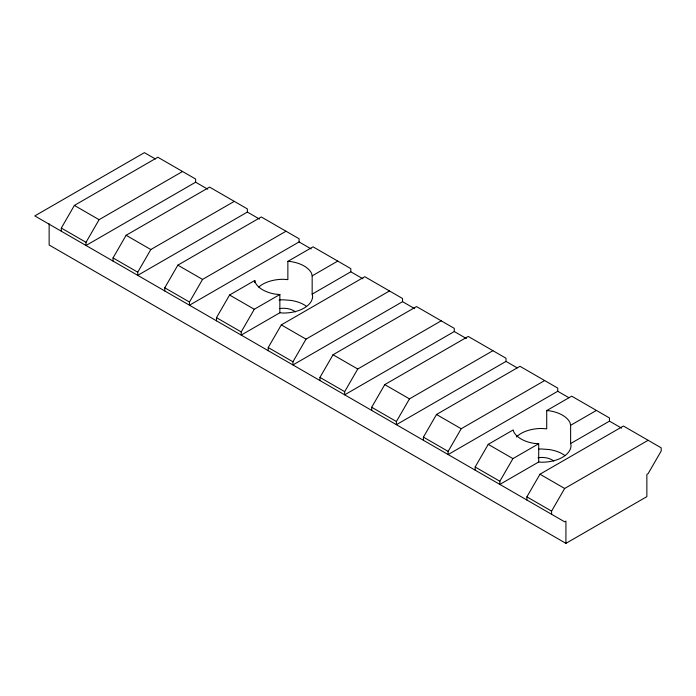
<?xml version="1.0" encoding="UTF-8"?>
<svg xmlns="http://www.w3.org/2000/svg" width="696" height="696" viewBox="0 0 696 696"><rect width="100%" height="100%" fill="white"/><g stroke="black" fill="none" stroke-linecap="round" stroke-linejoin="round"><path stroke-width="1.04" d="M61.309 231.229L61.309 228.062L74.385 205.416L157.844 157.235L195.628 179.046L195.628 182.204L86.017 245.488L86.017 242.33L99.084 219.684L182.552 171.494M113.039 261.096L113.039 257.929L126.115 235.283L209.574 187.102L247.358 208.913L247.358 212.071L137.747 275.355L137.747 272.188L150.823 249.542L234.282 201.361M164.769 290.963L164.769 287.796L177.845 265.15L261.305 216.961L299.089 238.771L299.089 241.938L189.477 305.222L189.477 302.055L202.553 279.409L286.012 231.229M216.499 320.83L216.499 317.663L229.576 295.017L254.753 280.479L255.162 282.272A29.232 16.878 0 0 0 275.834 294.208L279.853 294.512L279.853 312.774L241.208 335.089L241.208 331.922L254.284 309.276L279.853 294.512M268.23 350.688L268.23 347.53L281.306 324.884L364.774 276.695L402.549 298.506L402.549 301.673L292.938 364.956L292.938 361.79L306.014 339.143L389.473 290.963M319.96 380.555L319.96 377.397L333.036 354.751L416.504 306.562L454.279 328.373L454.279 331.54L344.668 394.823L344.668 391.657L357.744 369.01L441.203 320.83M371.699 410.423L371.699 407.264L384.766 384.618L468.234 336.429L506.009 358.24L506.009 361.407L396.398 424.69L396.398 421.524L409.474 398.878L492.933 350.688M423.429 440.29L423.429 437.131L436.496 414.485L519.964 366.296L557.74 388.107L557.74 391.274L448.128 454.558L448.128 451.391L461.204 428.745L544.663 380.555M475.159 470.157L475.159 466.999L488.227 444.353L513.213 429.928L513.561 431.459A29.232 16.878 0 0 0 534.232 443.395L538.704 443.735L538.704 461.996L499.858 484.416L499.858 481.258L512.935 458.612L538.704 443.735M526.889 500.024L526.889 496.866L539.966 474.22L623.425 426.03L661.2 447.841L661.2 450.999L648.124 473.645L646.862 474.376L646.862 496.639L565.926 543.358L49.138 245.001L49.138 223.799M551.589 514.283L551.589 511.125L564.665 488.479L648.124 440.29M258.738 287.1A29.232 16.878 0 0 1 283.402 279.287L287.866 279.627L287.866 261.365L313.043 246.828L350.819 268.639L350.819 271.805L312.165 294.121L312.635 296.165A29.232 16.878 0 0 1 283.402 313.043L279.853 312.774M312.165 294.121L312.165 275.86L337.743 261.096M516.476 436.914A29.232 16.878 0 0 1 541.793 428.475L546.717 428.84L546.717 410.588L571.694 396.163L609.47 417.974L609.47 421.141L570.624 443.561L571.033 445.353A29.232 16.878 0 0 1 541.793 462.231L538.704 461.996M570.624 443.561L570.624 425.308L596.394 410.423M287.866 261.365L290.971 261.6A29.232 16.878 0 0 1 311.643 273.537L312.165 275.86M546.717 410.588L549.362 410.788A29.232 16.878 0 0 1 570.033 422.724L570.624 425.308M155.382 158.975L144.411 152.641L34.8 215.917L564.665 521.835L565.926 521.104L565.926 543.358M195.628 182.204L207.739 189.199M247.358 212.071L259.469 219.066M299.089 241.938L311.199 248.933M350.819 271.805L362.929 278.8M402.549 301.673L414.659 308.667M454.279 331.54L466.39 338.534M506.009 361.407L517.189 367.862M557.74 391.274L568.919 397.729M609.47 421.141L621.589 428.136M74.385 205.416L99.084 219.684M126.115 235.283L150.823 249.542M177.845 265.15L202.553 279.409M229.576 295.017L254.284 309.276M281.306 324.884L306.014 339.143M333.036 354.751L357.744 369.01M384.766 384.618L409.474 398.878M436.496 414.485L461.204 428.745M488.227 444.353L512.935 458.612M539.966 474.22L564.665 488.479M61.309 228.062L86.017 242.33M113.039 257.929L137.747 272.188M164.769 287.796L189.477 302.055M216.499 317.663L241.208 331.922M268.23 347.53L292.938 361.79M319.96 377.397L344.668 391.657M371.699 407.264L396.398 421.524M423.429 437.131L448.128 451.391M475.159 466.999L499.858 481.258M526.889 496.866L551.589 511.125M254.753 280.479L254.753 282.628M279.044 300.002A29.232 16.878 0 0 1 283.402 299.819L290.971 300.394A29.232 16.878 0 0 1 306.597 306.423M538.53 449.103A29.232 16.878 0 0 1 541.793 448.998L549.362 449.572A29.232 16.878 0 0 1 564.987 455.602M279.618 308.546A14.616 8.439 0 0 1 295.374 311.851M538.017 457.724A14.616 8.439 0 0 1 553.772 461.039"/></g></svg>
